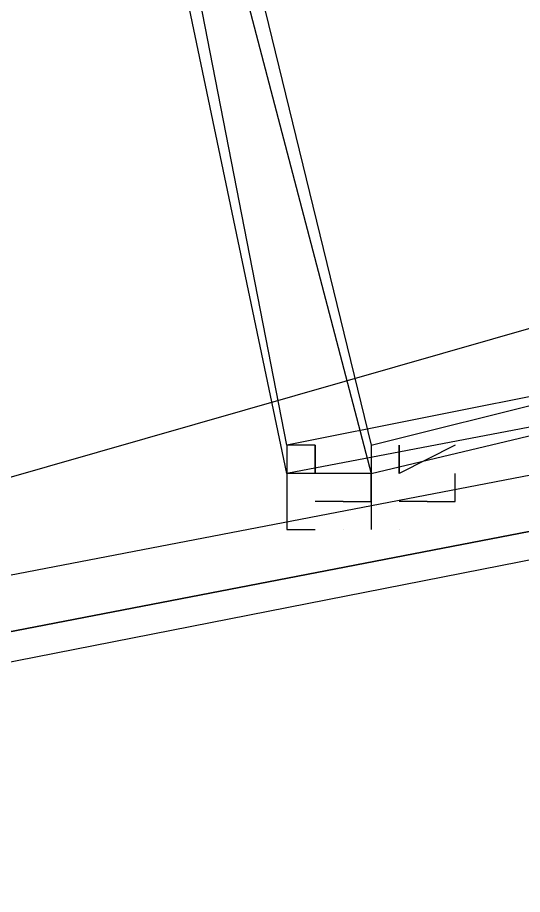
# Model space of a CAD drawing. Header units: feet. Extents: x -84 to 198, y -22 to 181.
# Drawn here: x 83.7653 to 84.0053, y 17.9244 to 18.3411 of the extents above; entities that cross this region are included whole.
import ezdxf

# ---------------------------------------------------------------- set-up
doc = ezdxf.new("R2010")
doc.units = ezdxf.units.FT
doc.layers.add('A-LINEA', color=7, linetype='CONTINUOUS')

msp = doc.modelspace()

# ---------------------------------------------------------------- linework, layer by layer
at = {"layer": 'A-LINEA'}
for p, q in [((83.1192, 17.9387), (93.6963, 20.9676)), ((83.1192, 17.9387), (93.6963, 20.9676)), ((83.92, 18.1111), (83.9067, 18.1111)), ((83.92, 18.1111), (83.9067, 18.1111)), ((83.96, 18.1111), (83.9467, 18.1111)), ((83.96, 18.1111), (83.9467, 18.1111)), ((83.92, 18.0978), (83.92, 18.0978)), ((83.92, 18.0978), (83.92, 18.0978))]:
    msp.add_line(p, q, dxfattribs=at)
for points in [[(84.0667, 18.7644), (83.7867, 18.6844), (83.9333, 18.1244), (84.2133, 18.1911), (84.0667, 18.7644)], [(84.0667, 18.7644), (83.7867, 18.6844), (83.9333, 18.1244), (84.2133, 18.1911), (84.0667, 18.7644)], [(83.7733, 18.6978), (84.0667, 18.7511), (84.1733, 18.1778), (83.8933, 18.1244), (83.7733, 18.6978)], [(83.7733, 18.6978), (84.0667, 18.7511), (84.1733, 18.1778), (83.8933, 18.1244), (83.7733, 18.6978)], [(84.0533, 18.7511), (83.8, 18.6844), (83.9333, 18.1378), (84.2, 18.2044), (84.0533, 18.7511)], [(84.0533, 18.7511), (83.8, 18.6844), (83.9333, 18.1378), (84.2, 18.2044), (84.0533, 18.7511)], [(83.7867, 18.6844), (84.0533, 18.7378), (84.16, 18.1911), (83.8933, 18.1378), (83.7867, 18.6844)], [(83.7867, 18.6844), (84.0533, 18.7378), (84.16, 18.1911), (83.8933, 18.1378), (83.7867, 18.6844)], [(83.92, 18.1111), (83.9333, 18.1111), (83.9333, 18.1111), (83.9333, 18.1244), (83.9333, 18.1244), (83.9067, 18.1244), (83.9067, 18.1244), (83.9067, 18.1378), (83.9067, 18.1378), (83.9067, 18.1378), (83.9067, 18.1378), (83.9067, 18.1378), (83.8933, 18.1378), (83.8933, 18.1244), (83.8933, 18.1244)], [(83.92, 18.1111), (83.9333, 18.1111), (83.9333, 18.1111), (83.9333, 18.1244), (83.9333, 18.1244), (83.9067, 18.1244), (83.9067, 18.1244), (83.9067, 18.1378), (83.9067, 18.1378), (83.9067, 18.1378), (83.9067, 18.1378), (83.9067, 18.1378), (83.8933, 18.1378), (83.8933, 18.1244), (83.8933, 18.1244)], [(83.9333, 18.1378), (83.9333, 18.1378), (83.9333, 18.1244), (83.9333, 18.1244), (83.9333, 18.1244), (83.9333, 18.1244), (83.9333, 18.1244), (83.9333, 18.1244), (83.9333, 18.0978), (83.9333, 18.0978), (83.9333, 18.0978)], [(83.9333, 18.1378), (83.9333, 18.1378), (83.9333, 18.1244), (83.9333, 18.1244), (83.9333, 18.1244), (83.9333, 18.1244), (83.9333, 18.1244), (83.9333, 18.1244), (83.9333, 18.0978), (83.9333, 18.0978), (83.9333, 18.0978)], [(83.9733, 18.1378), (83.9467, 18.1244), (83.9467, 18.1244), (83.9467, 18.1378), (83.9467, 18.1378), (83.9467, 18.1378), (83.9467, 18.1378), (83.9467, 18.1378)], [(83.9733, 18.1378), (83.9467, 18.1244), (83.9467, 18.1244), (83.9467, 18.1378), (83.9467, 18.1378), (83.9467, 18.1378), (83.9467, 18.1378), (83.9467, 18.1378)], [(80.1333, 17.3511), (80.1467, 17.3511), (84.0133, 18.0978), (84.0133, 18.1111), (84.0133, 18.1244), (80.1333, 17.3778), (80.1333, 17.3644), (80.1333, 17.3511)], [(80.1333, 17.3511), (80.1467, 17.3511), (84.0133, 18.0978), (84.0133, 18.1111), (84.0133, 18.1244), (80.1333, 17.3778), (80.1333, 17.3644), (80.1333, 17.3511)], [(83.9067, 18.1244), (83.8933, 18.1244), (83.8933, 18.1244), (83.8933, 18.1244), (83.8933, 18.1244), (83.8933, 18.0978), (83.8933, 18.0978), (83.8933, 18.0978), (83.9067, 18.0978), (83.9067, 18.0978)], [(83.9067, 18.1244), (83.8933, 18.1244), (83.8933, 18.1244), (83.8933, 18.1244), (83.8933, 18.1244), (83.8933, 18.0978), (83.8933, 18.0978), (83.8933, 18.0978), (83.9067, 18.0978), (83.9067, 18.0978)], [(83.96, 18.1111), (83.96, 18.1111), (83.9733, 18.1111), (83.9733, 18.1111), (83.9733, 18.1244), (83.9733, 18.1244)], [(83.96, 18.1111), (83.96, 18.1111), (83.9733, 18.1111), (83.9733, 18.1111), (83.9733, 18.1244), (83.9733, 18.1244)], [(80.1467, 17.3244), (84.0133, 18.0844), (84.0133, 18.0978), (80.1467, 17.3511), (80.1467, 17.3378), (80.1467, 17.3244)], [(80.1467, 17.3244), (84.0133, 18.0844), (84.0133, 18.0978), (80.1467, 17.3511), (80.1467, 17.3378), (80.1467, 17.3244)], [(83.9467, 18.0978), (83.9467, 18.0978), (83.9467, 18.0978)], [(83.9467, 18.0978), (83.9467, 18.0978), (83.9467, 18.0978)]]:
    msp.add_lwpolyline(points, dxfattribs=at)
for points in [[(83.9067, 18.1244), (83.9067, 18.1244), (83.9067, 18.1378), (83.9067, 18.1378)], [(83.9067, 18.1244), (83.9067, 18.1244), (83.9067, 18.1378), (83.9067, 18.1378)], [(83.9467, 18.1244), (83.9467, 18.1244), (83.9467, 18.1378), (83.9467, 18.1378)], [(83.9467, 18.1244), (83.9467, 18.1244), (83.9467, 18.1378), (83.9467, 18.1378)]]:
    msp.add_lwpolyline(points, close=True, dxfattribs=at)

doc.saveas('drawing.dxf')
